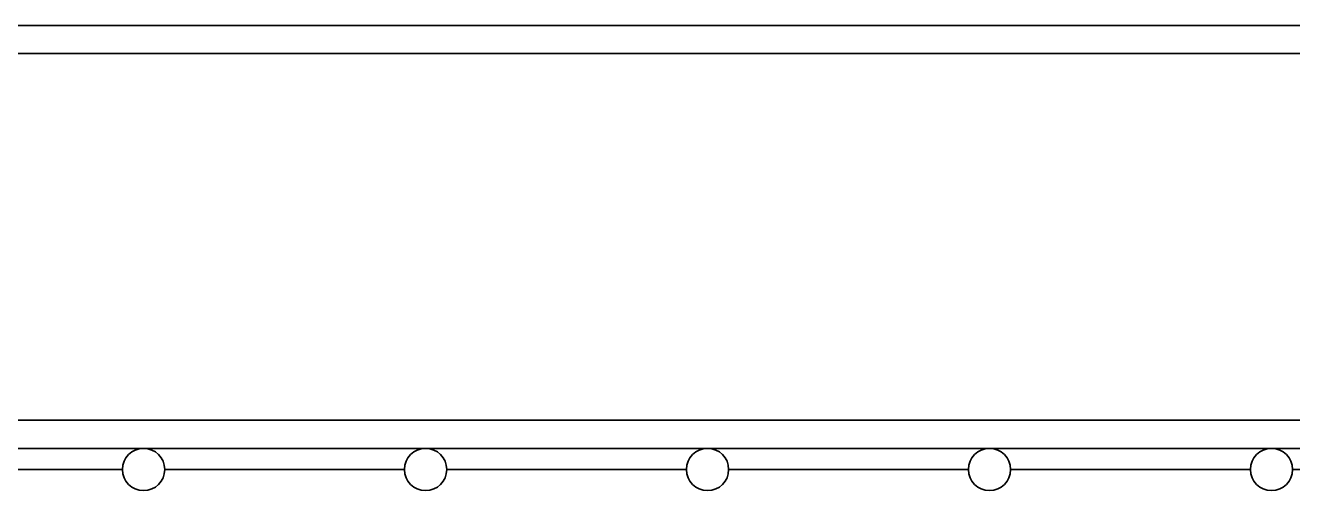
# Model space of a CAD drawing. Header units: millimetres. Extents: x 0 to 420, y 0 to 297.
# Drawn here: x 268.896 to 269.795, y 150.83 to 151.16 of the extents above; entities that cross this region are included whole.
import ezdxf

# ---------------------------------------------------------------- set-up
doc = ezdxf.new("R2010")
doc.units = ezdxf.units.MM

msp = doc.modelspace()

# ---------------------------------------------------------------- linework, layer by layer
at = {"color": 7, "linetype": 'Continuous', "lineweight": 35}
for p, q in [((274.17976, 151.1598), (268.57976, 151.1598)), ((274.17976, 151.1398), (268.57976, 151.1398)), ((274.17976, 150.8798), (268.57976, 150.8798)), ((274.17976, 150.8598), (268.57976, 150.8598)), ((268.79476, 150.8448), (268.96476, 150.8448)), ((268.99476, 150.8448), (269.16476, 150.8448)), ((269.19476, 150.8448), (269.36476, 150.8448)), ((269.39476, 150.8448), (269.56476, 150.8448)), ((269.59476, 150.8448), (269.76476, 150.8448)), ((269.79476, 150.8448), (269.96476, 150.8448))]:
    msp.add_line(p, q, dxfattribs=at)
for centre in [(268.97976, 150.8448), (269.17976, 150.8448), (269.37976, 150.8448), (269.57976, 150.8448), (269.77976, 150.8448)]:
    msp.add_circle(centre, 0.015, dxfattribs=at)

doc.saveas('drawing.dxf')
